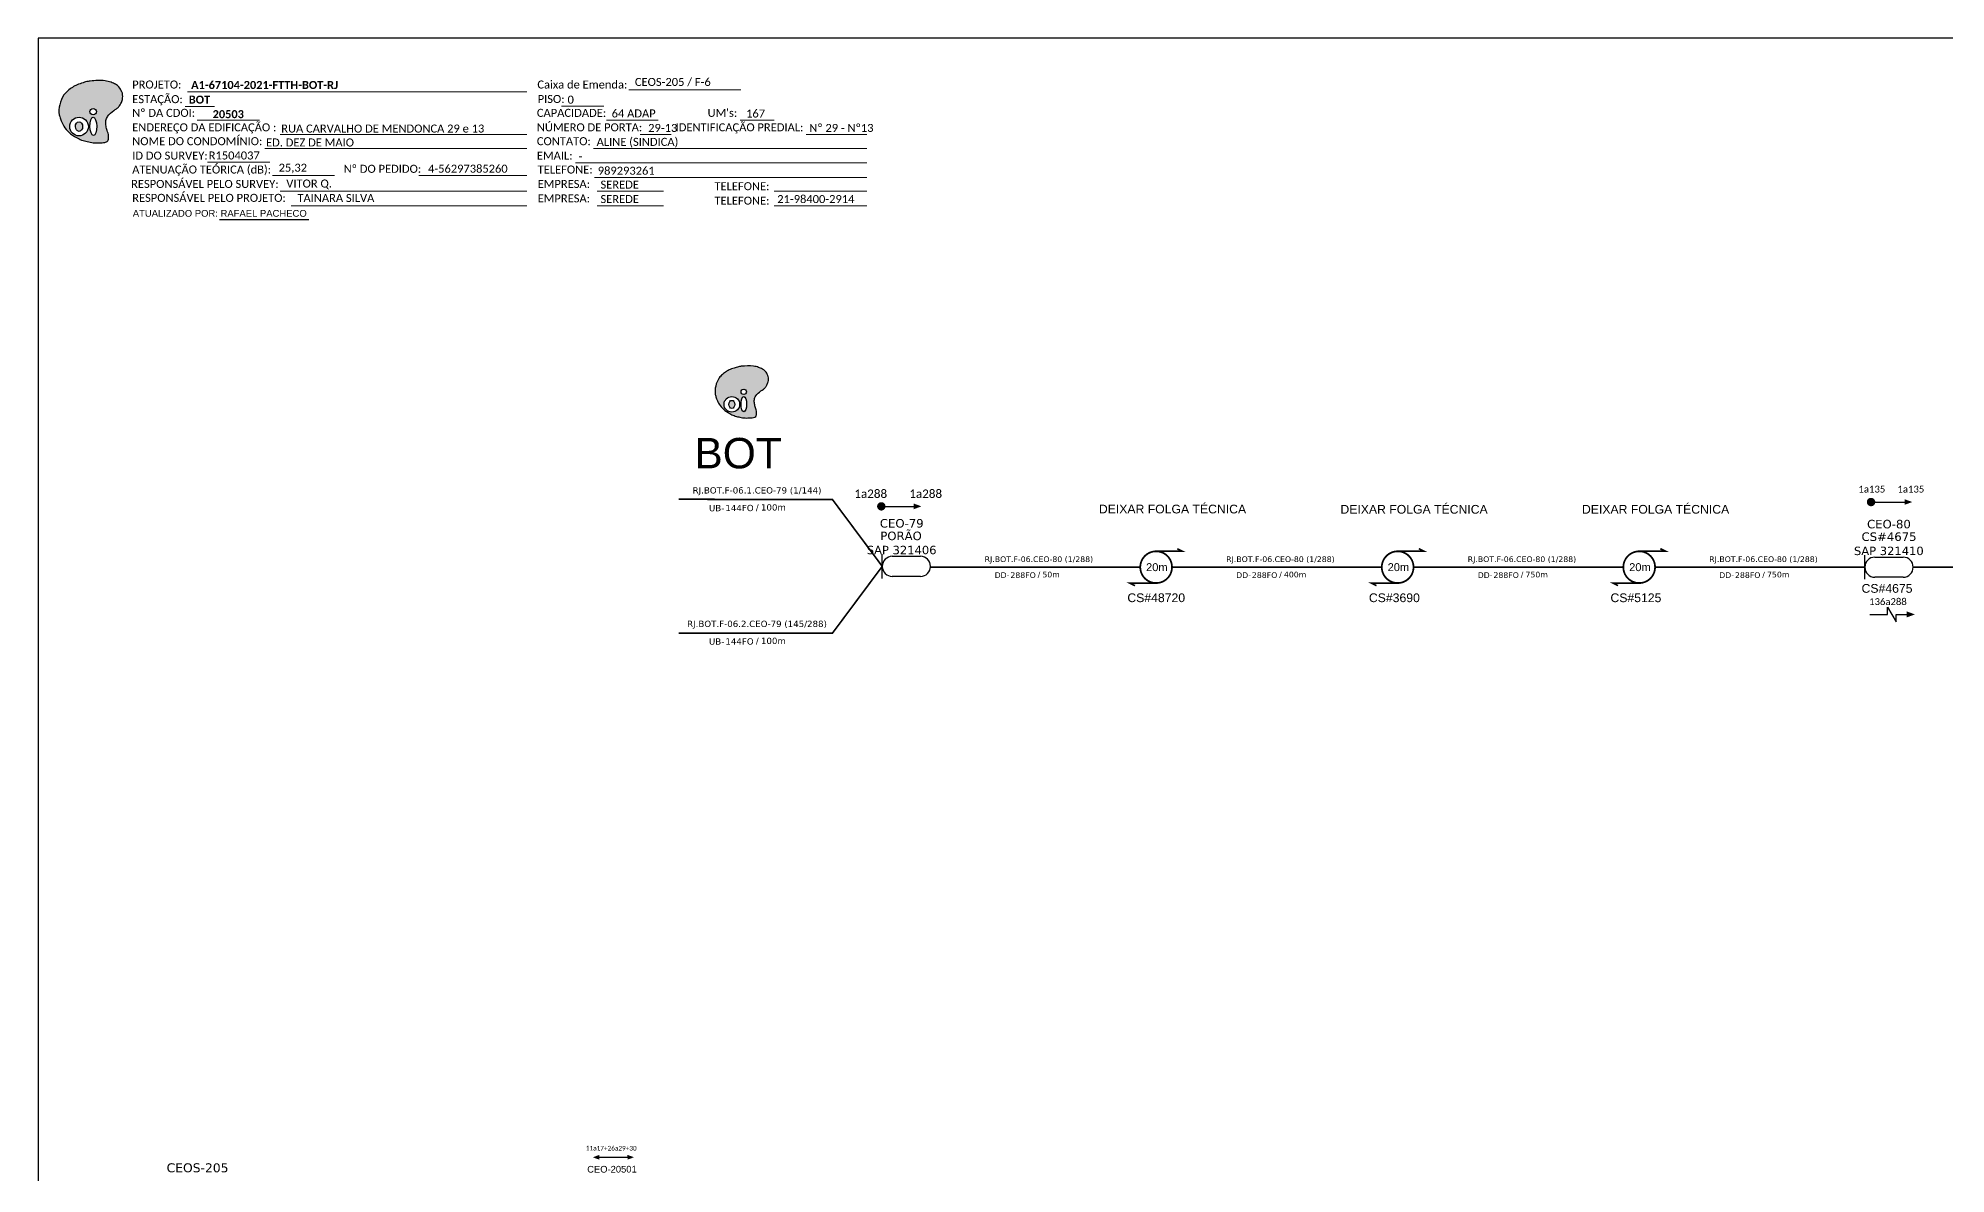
# Model space of a CAD drawing. Extents: x -89 to 2690, y 705 to 1299.
# Drawn here: x -89.3 to 338, y 1044.5 to 1299 of the extents above; entities that cross this region are included whole.
import ezdxf
from ezdxf.enums import TextEntityAlignment as Align

# ---------------------------------------------------------------- set-up
doc = ezdxf.new("R2010")
doc.units = 0
for name, color, linetype, lineweight in [("20.0-LEGENDA DOS CDO'S", 1, 'Continuous', 0), ('20.2-CDO_POSTE', 1, 'Continuous', 5), ('40.1-ETIQUETAS', 1, 'Continuous', 20)]:
    doc.layers.add(name, color=color, linetype=linetype, lineweight=lineweight)
for name, color, linetype in [('20.4-CEO', 1, 'Continuous'), ('20.4-CEOS', 1, 'Continuous'), ('20.5-CABO AÉREO', 1, 'Continuous'), ('CEO', 1, 'Continuous'), ('SETA', 7, 'Continuous')]:
    doc.layers.add(name, color=color, linetype=linetype)
doc.styles.add('ARIAL', font='arial.ttf')
doc.styles.add('siredit', font='verdana.ttf')
doc.styles.get("Standard").update_dxf_attribs({"font": 'arial.ttf'})
doc.styles.add('WMF-Calibri0', font='calibri.ttf')
doc.styles.add('WMF-Calibri1', font='calibrib.ttf')

# ---------------------------------------------------------------- blocks, each defined once
blk = doc.blocks.new('OI')
h = blk.add_hatch(color=40)
edge = h.paths.add_edge_path()
edge.add_spline(control_points=[(4.35, -0.67), (3.92, -0.99), (3.26, -1.5), (2.81, -2.59), (2.9, -3.5), (3.06, -4.27), (3.31, -4.85), (3.37, -5.39), (3.4, -5.88), (3.2, -6.4), (2.54, -6.61), (1.65, -6.63), (0.55, -6.67), (-0.56, -6.42), (-1.61, -6.14), (-2.77, -5.61), (-3.92, -4.77), (-4.89, -3.7), (-5.34, -2.65), (-5.6, -1.94), (-5.85, -0.96), (-5.71, 0.47), (-5.1, 2.02), (-4.14, 3.02), (-3.3, 3.61), (-2.37, 4.16), (-1.36, 4.44), (-0.56, 4.7), (0.79, 4.85), (2.24, 4.97), (3.79, 4.57), (4.67, 4.21), (5.44, 3.65), (5.76, 2.99), (6.03, 2.21), (6.01, 1.46), (5.72, 0.64), (5.31, 0.08), (4.88, -0.38), (4.51, -0.55), (4.35, -0.67)], knot_values=[0, 0, 0, 0, 1.60434, 2.417191, 3.427595, 4.282808, 4.776746, 5.304182, 5.888771, 6.258406, 6.858137, 7.79129, 8.986195, 10.124242, 11.187857, 12.242908, 13.953784, 15.414161, 16.515391, 17.349188, 17.675853, 19.552021, 21.515531, 22.568638, 23.63245, 24.621084, 25.782718, 26.745347, 27.142653, 29.870543, 31.004649, 31.921532, 32.709589, 33.801391, 34.042471, 35.192333, 35.971461, 36.628871, 37.254359, 37.836911, 37.836911, 37.836911, 37.836911], degree=3, periodic=0)
h.paths.add_polyline_path([(1.13, -0.87, -1), (-0.04, -0.87, -1)], flags=16)
edge = h.paths.add_edge_path(flags=16)
edge.add_ellipse((0.56, -3.59), major_axis=(-0.02, 1.71), ratio=0.361305, start_angle=0, end_angle=360)
h.paths.add_polyline_path([(-0.36, -3.62, -1), (-3.8, -3.62, -1)], flags=16)
edge = h.paths.add_edge_path(flags=0)
edge.add_ellipse((-2.08, -3.62), major_axis=(0, 0.885), ratio=0.758294, start_angle=0, end_angle=360)
at = {"color": 40}
for centre, radius in [((-2.08, -3.62), 1.72), ((0.54, -0.87), 0.587)]:
    blk.add_circle(centre, radius, dxfattribs=at)
blk.add_ellipse((-2.08, -3.62), major_axis=(0, 0.885), ratio=0.758294, start_param=-3.141592653589792, end_param=3.141592653589792, dxfattribs=at)
blk.add_ellipse((0.56, -3.59), major_axis=(-0.02, 1.71), ratio=0.361305, dxfattribs=at)
at = {"color": 40, "start_tangent": (-0.800898, -0.598801), "end_tangent": (-0.800898, -0.598801)}
blk.add_spline([(4.35, -0.67), (3.2, -1.78), (2.9, -2.54), (2.92, -3.55), (3.12, -4.38), (3.28, -4.85), (3.37, -5.37), (3.35, -5.95), (3.2, -6.29), (2.66, -6.55), (1.73, -6.63), (0.54, -6.62), (-0.58, -6.41), (-1.6, -6.11), (-2.56, -5.67), (-3.95, -4.67), (-4.89, -3.56), (-5.37, -2.56), (-5.64, -1.78), (-5.72, -1.46), (-5.63, 0.42), (-4.84, 2.22), (-4.13, 2.99), (-3.27, 3.62), (-2.4, 4.09), (-1.3, 4.47), (-0.37, 4.72), (0.02, 4.77), (2.75, 4.8), (3.85, 4.53), (4.69, 4.16), (5.31, 3.68), (5.85, 2.73), (5.93, 2.5), (5.94, 1.35), (5.67, 0.62), (5.29, 0.08), (4.84, -0.36), (4.35, -0.67)], degree=3, dxfattribs=at)
blk = doc.blocks.new('CARIMBO')
at = {"color": 7, "lineweight": 0}
for points in [[(35.66, -16.79), (111.64, -16.79)], [(134.48, -16.3), (159.61, -16.3)], [(35.15, -20.06), (41.7, -20.06)], [(119.43, -20.02), (128.92, -20.02)], [(37.81, -23.14), (51.75, -23.14)], [(129.48, -23.14), (141.1, -23.14)], [(159.42, -23.14), (167.09, -23.14)], [(52.97, -29.48), (111.64, -29.48)], [(56.38, -26.37), (111.64, -26.37)], [(126.6, -29.48), (187.83, -29.48)], [(137.07, -26.37), (144.01, -26.37)], [(174.24, -26.37), (187.8, -26.37)], [(40.13, -32.55), (54.07, -32.55)], [(122.56, -32.72), (187.83, -32.72)], [(54.67, -35.52), (68.61, -35.52)], [(126.84, -35.96), (187.83, -35.96)], [(56.38, -39.07), (111.64, -39.07)], [(58.87, -42.31), (111.64, -42.31)], [(127.45, -39.07), (142.25, -39.07)], [(127.45, -42.31), (142.25, -42.31)], [(167.06, -39.07), (187.83, -39.07)], [(167.06, -42.31), (187.83, -42.31)]]:
    blk.add_lwpolyline(points, dxfattribs=at)
at = {"color": 7, "xscale": 1.213923925163967, "yscale": 1.213923925163967, "zscale": 1.213923925163967, "rotation": 0.1532896023949059}
blk.add_blockref('OI', (13.86, -20.16), dxfattribs=at)
at = {"color": 7, "lineweight": 0, "style": 'WMF-Calibri0'}
for s, height, p in [('PROJETO:', 1.793, (23.26, -16.04)), ('ESTAÇÃO:', 1.793, (23.26, -19.32)), ('Caixa de Emenda:', 1.7927, (114.02, -16.04)), ('Nº DA CDOI:', 1.7927, (23.26, -22.39)), ('CAPACIDADE:', 1.7927, (113.91, -22.39)), ('PISO:', 1.793, (114.09, -19.28)), ("UM's:", 1.793, (152.15, -22.39)), ('ENDEREÇO DA EDIFICAÇÃO :', 1.7927, (23.26, -25.63)), ('NÚMERO DE PORTA:', 1.7927, (113.91, -25.63)), ('IDENTIFICAÇÃO PREDIAL:', 1.7927, (144.99, -25.63)), ('NOME DO CONDOMÍNIO:', 1.7927, (23.26, -28.74)), ('CONTATO:', 1.793, (113.91, -28.74)), ('ATENUAÇÃO TEÓRICA (dB):', 1.7927, (23.26, -35.09)), ('ID DO SURVEY:', 1.7927, (23.26, -31.97)), ('EMAIL:', 1.793, (113.91, -31.97)), ('TELEFONE:', 1.793, (114.09, -35.09)), ('RESPONSÁVEL PELO SURVEY:', 1.7927, (23.02, -38.32)), ('EMPRESA:', 1.793, (114.09, -38.32)), ('TELEFONE:', 1.793, (153.7, -38.83)), ('RESPONSÁVEL PELO PROJETO:', 1.7927, (23.26, -41.44)), ('EMPRESA:', 1.793, (114.09, -41.56)), ('TELEFONE:', 1.793, (153.7, -42.06))]:
    blk.add_text(s, height=height, dxfattribs=at).set_placement(p)
at = {"color": 7, "lineweight": 0, "flags": 8}
for tag, p, style in [('PROJ', (36.46, -16.13), 'WMF-Calibri1'), ('CEOS-XX', (135.87, -15.46), 'WMF-Calibri0'), ('EST', (35.94, -19.41), 'WMF-Calibri1'), ('PISO_PTR', (120.78, -19.42), 'WMF-Calibri0'), ('CAPAC.', (130.66, -22.52), 'WMF-Calibri0'), ("UC'S", (160.78, -22.54), 'WMF-Calibri0'), ('LOGRADOURO', (56.65, -25.91), 'WMF-Calibri0'), ('N°', (138.85, -25.77), 'WMF-Calibri0'), ('N°PREDIO', (174.94, -25.77), 'WMF-Calibri0'), ('NOME_DO_COND.', (53.23, -29.02), 'WMF-Calibri0'), ('NOME_DO_CONTATO', (127.3, -28.89), 'WMF-Calibri0'), ('_ID_', (40.39, -31.94), 'WMF-Calibri0'), ('O_POTEN', (56.06, -34.68), 'WMF-Calibri0'), ('EMAIL', (123.26, -32.12), 'WMF-Calibri0'), ('TELEFONE', (127.55, -35.36), 'WMF-Calibri0'), ('RES_SURVEY', (57.78, -38.23), 'WMF-Calibri0'), ('EMP_RESP_SURVEY', (128.16, -38.47), 'WMF-Calibri0'), ('CONT_RESP_SURVEY', (167.76, -38.47), 'WMF-Calibri0'), ('RES_PROJ', (60.27, -41.47), 'WMF-Calibri0'), ('EMP_RESP_PROJ', (128.16, -41.71), 'WMF-Calibri0'), ('CONT_RESP_PROJ', (167.76, -41.71), 'WMF-Calibri0')]:
    blk.add_attdef(tag, p, '', height=1.79, dxfattribs=dict(at, style=style))
at = {"color": 7, "lineweight": 0, "style": 'WMF-Calibri1', "flags": 8}
blk.add_attdef("N° CDO'S", text='', height=1.79, dxfattribs=at).set_placement((44.78, -22.68), align=Align.CENTER)
blk = doc.blocks.new('ETIQUETA_RS5F')
at = {"layer": '40.1-ETIQUETAS', "color": 0, "style": 'siredit'}
blk.add_text('/', height=1.5, dxfattribs=at).set_placement((1.58, -1.95), align=Align.MIDDLE_RIGHT)
for tag, p in [('ETIQUETA_R_PRIMARIA', (1.21, 4.1)), ('ETIQUETA_R_SECUNDARIA', (1.21, 2.1)), ('F_ATIVAS/F_MORTAS', (1.14, -4.24))]:
    blk.add_attdef(tag, text='', height=1.5, dxfattribs=at).set_placement(p, align=Align.MIDDLE_CENTER)
for tag, p in [('TIPO_CABO', (-6.58, -2.12)), ('CAP_CABO', (0.4, -2.09))]:
    blk.add_attdef(tag, text='', height=1.5, dxfattribs=at).set_placement(p, align=Align.MIDDLE_RIGHT)
blk.add_attdef('METROS', text='', height=1.5, dxfattribs=at).set_placement((2.14, -1.95), align=Align.MIDDLE_LEFT)
for tag, p in [('FUSÃO_1', (0.85, -8.39)), ('FUSÃO_2', (0.85, -10.6)), ('FUSÃO_3', (0.85, -12.93)), ('FUSÃO_4', (0.85, -15.14)), ('FUSÃO_5', (0.85, -17.16))]:
    blk.add_attdef(tag, text='', height=1.5, dxfattribs=at).set_placement(p, align=Align.CENTER)
blk = doc.blocks.new('CDOE-TEXTO PADRÃO')
at = {"layer": "20.0-LEGENDA DOS CDO'S", "color": 0, "style": 'ARIAL'}
for tag, p in [('CDO_N', (0.49, 7.39)), ('CORDOALHA', (0.5, 4.33)), ('SAP', (0.51, 1.67)), ('SPLITER_1', (0.59, -0.91)), ('SPLITER_2', (0.6, -3.55)), ('(XX-XX_F)S', (0.54, -8.29)), ('(XX-XX_L)S', (0.55, -10.83)), ('UMS', (0.55, -13.15))]:
    blk.add_attdef(tag, p, '', height=1.7, rotation=0.118, dxfattribs=at)
blk.add_attdef('FIBRAS_UTILIZADAS', text='', height=1.7, rotation=0.118, dxfattribs=at).set_placement((19.77, 7.43), align=Align.CENTER)

msp = doc.modelspace()

# ---------------------------------------------------------------- linework, layer by layer
for points in [[(-89.32, 705.02), (749.25, 705.02), (749.25, 1299.02), (-89.32, 1299.02), (-89.32, 705.02)], [(-48.67, 1258.4), (-28.65, 1258.4)]]:
    msp.add_lwpolyline(points)
at = {"color": 7, "lineweight": 0}
msp.add_lwpolyline([(-4.01, 1268.26), (20.14, 1268.26)], dxfattribs=at)
at = {"color": 0}
for points, const_width in [([(99.09, 1194.08, 1), (100.03, 1194.08, 1)], 0.94), ([(320.81, 1195.05, 1), (321.75, 1195.06, 1)], 0.94), ([(161.13, 1184.01, 1.000012), (161.12, 1176.9, 0.999978)], 0.395), ([(215.23, 1184.01, 1.000012), (215.23, 1176.9, 0.999978)], 0.395), ([(269.34, 1184.01, 1.000012), (269.34, 1176.9, 0.999978)], 0.395)]:
    msp.add_lwpolyline(points, format="xyb", close=True, dxfattribs=dict(at, const_width=const_width))
for points in [[(321.28, 1195.06), (328.79, 1195.06)], [(324.94, 1169.85), (324.94, 1171.52), (326.93, 1168.19), (326.93, 1169.85)]]:
    msp.add_lwpolyline(points, dxfattribs=at)
at = {"color": 0, "const_width": 0.37}
for points in [[(161.12, 1184.01), (167.05, 1184.01), (165.86, 1184.6)], [(215.23, 1184.01), (221.15, 1184.01), (219.97, 1184.6)], [(269.34, 1184.01), (275.26, 1184.01), (274.08, 1184.6)], [(161.12, 1176.9), (155.2, 1176.9), (156.39, 1176.31)], [(215.23, 1176.9), (209.31, 1176.9), (210.5, 1176.31)], [(269.34, 1176.9), (263.42, 1176.9), (264.6, 1176.31)]]:
    msp.add_lwpolyline(points, dxfattribs=at)
at = {"color": 7}
msp.add_lwpolyline([(36.38, 1048.2), (42.71, 1048.2)], dxfattribs=at)
at = {"layer": '20.4-CEO', "color": 0}
for p, q in [((102.02, 1182.89), (108.33, 1182.89)), ((108.33, 1178.39), (102.02, 1178.39))]:
    msp.add_line(p, q, dxfattribs=at)
at = {"layer": '20.4-CEO', "color": 0, "const_width": 0.376}
for points in [[(54.18, 1195.67), (88.61, 1195.62), (99.77, 1180.64)], [(54.18, 1165.68), (88.61, 1165.66), (99.77, 1180.64)]]:
    msp.add_lwpolyline(points, dxfattribs=at)
at = {"layer": '20.4-CEO', "color": 0}
msp.add_lwpolyline([(99.77, 1177.93), (99.77, 1183.35)], dxfattribs=at)
for centre, start, end in [((102.02, 1180.64), 90, 270), ((108.33, 1180.64), 270, 90)]:
    msp.add_arc(centre, 2.25, start, end, dxfattribs=at)
at = {"layer": '20.4-CEOS', "color": 0}
for p, q in [((322.14, 1182.7), (328.46, 1182.7)), ((328.46, 1178.2), (322.14, 1178.2))]:
    msp.add_line(p, q, dxfattribs=at)
msp.add_lwpolyline([(319.9, 1177.74), (319.9, 1183.17)], dxfattribs=at)
for centre, start, end in [((322.14, 1180.45), 90, 270), ((328.46, 1180.45), 270, 90)]:
    msp.add_arc(centre, 2.25, start, end, dxfattribs=at)
at = {"layer": '20.5-CABO AÉREO', "color": 0, "ltscale": 8, "const_width": 0.376}
for points in [[(110.57, 1180.45), (157.57, 1180.45)], [(164.68, 1180.45), (211.68, 1180.45)], [(218.79, 1180.45), (265.79, 1180.45)], [(272.89, 1180.45), (319.9, 1180.45)], [(330.71, 1180.45), (377.71, 1180.45)]]:
    msp.add_lwpolyline(points, dxfattribs=at)
at = {"layer": 'SETA', "color": 0}
for points in [[(99.56, 1194.08), (107.74, 1194.08)], [(321.04, 1169.85), (324.94, 1169.85)], [(326.93, 1169.85), (329.93, 1169.85)]]:
    msp.add_lwpolyline(points, dxfattribs=at)
for points in [[(106.84, 1194.71), (108.56, 1194.09), (106.84, 1193.45)], [(328.78, 1195.68), (330.51, 1195.06), (328.79, 1194.43)], [(329.22, 1170.56), (331.11, 1169.87), (329.22, 1169.18)]]:
    msp.add_solid(points, dxfattribs=at)
at = {"layer": 'SETA', "color": 7}
for points in [[(36.38, 1047.67), (34.92, 1048.19), (36.37, 1048.73)], [(42.7, 1048.73), (44.16, 1048.21), (42.71, 1047.67)]]:
    msp.add_solid(points, dxfattribs=at)

# ---------------------------------------------------------------- block references
ref = msp.add_blockref('CARIMBO', (-91.51, 1303.77))
ref.add_attrib('PROJ', 'A1-67104-2021-FTTH-BOT-RJ', (-55.05, 1287.63), dxfattribs={"color": 7, "lineweight": 0, "height": 1.7927, "style": 'WMF-Calibri1'})
ref.add_attrib('EST', 'BOT', (-55.57, 1284.35), dxfattribs={"color": 7, "lineweight": 0, "height": 1.793, "style": 'WMF-Calibri1'})
ref.add_attrib("N° CDO'S", '20503', dxfattribs={"color": 7, "lineweight": 0, "height": 1.793, "style": 'WMF-Calibri1'}).set_placement((-46.73, 1281.09), align=Align.CENTER)
ref.add_attrib('LOGRADOURO', 'RUA CARVALHO DE MENDONCA 29 e 13', (-34.86, 1277.86), dxfattribs={"color": 7, "lineweight": 0, "height": 1.7927, "style": 'WMF-Calibri0'})
ref.add_attrib('NOME_DO_COND.', 'ED. DEZ DE MAIO', (-38.28, 1274.74), dxfattribs={"color": 7, "lineweight": 0, "height": 1.7927, "style": 'WMF-Calibri0'})
ref.add_attrib('_ID_', 'R1504037', (-51.11, 1271.83), dxfattribs={"color": 7, "lineweight": 0, "height": 1.793, "style": 'WMF-Calibri0'})
ref.add_attrib('O_POTEN', '25,32', (-35.45, 1269.09), dxfattribs={"color": 7, "lineweight": 0, "height": 1.793, "style": 'WMF-Calibri0'})
ref.add_attrib('RES_SURVEY', 'VITOR Q.', (-33.73, 1265.54), dxfattribs={"color": 7, "lineweight": 0, "height": 1.793, "style": 'WMF-Calibri0'})
ref.add_attrib('RES_PROJ', 'TAINARA SILVA', (-31.24, 1262.3), dxfattribs={"color": 7, "lineweight": 0, "height": 1.7927, "style": 'WMF-Calibri0'})
ref.add_attrib('CEOS-XX', 'CEOS-205 / F-6', (44.36, 1288.31), dxfattribs={"color": 7, "lineweight": 0, "height": 1.7927, "style": 'WMF-Calibri0'})
ref.add_attrib('CAPAC.', '64 ADAP', (39.15, 1281.25), dxfattribs={"color": 7, "lineweight": 0, "height": 1.793, "style": 'WMF-Calibri0'})
ref.add_attrib("UC'S", '167', (69.27, 1281.23), dxfattribs={"color": 7, "lineweight": 0, "height": 1.793, "style": 'WMF-Calibri0'})
ref.add_attrib('PISO_PTR', '0', (29.28, 1284.34), dxfattribs={"color": 7, "lineweight": 0, "height": 1.79, "style": 'WMF-Calibri0'})
ref.add_attrib('N°', '29-13', (47.34, 1278), dxfattribs={"color": 7, "lineweight": 0, "height": 1.793, "style": 'WMF-Calibri0'})
ref.add_attrib('N°PREDIO', 'Nº 29 - Nº13', (83.43, 1278), dxfattribs={"color": 7, "lineweight": 0, "height": 1.7927, "style": 'WMF-Calibri0'})
ref.add_attrib('NOME_DO_CONTATO', 'ALINE (SINDICA)', (35.79, 1274.88), dxfattribs={"color": 7, "lineweight": 0, "height": 1.7927, "style": 'WMF-Calibri0'})
ref.add_attrib('EMAIL', '-', (31.75, 1271.65), dxfattribs={"color": 7, "lineweight": 0, "height": 1.79, "style": 'WMF-Calibri0'})
ref.add_attrib('TELEFONE', '989293261', (36.04, 1268.41), dxfattribs={"color": 7, "lineweight": 0, "height": 1.793, "style": 'WMF-Calibri0'})
ref.add_attrib('EMP_RESP_SURVEY', 'SEREDE', (36.65, 1265.3), dxfattribs={"color": 7, "lineweight": 0, "height": 1.793, "style": 'WMF-Calibri0'})
ref.add_attrib('EMP_RESP_PROJ', 'SEREDE', (36.65, 1262.06), dxfattribs={"color": 7, "lineweight": 0, "height": 1.793, "style": 'WMF-Calibri0'})
ref.add_attrib('CONT_RESP_PROJ', '21-98400-2914', (76.25, 1262.06), dxfattribs={"color": 7, "lineweight": 0, "height": 1.7927, "style": 'WMF-Calibri0'})
at = {"color": 7, "xscale": 1.015507527184571, "yscale": 1.015507511971076, "zscale": 1.015507517531146, "rotation": 0.1532885625447553}
msp.add_blockref('OI', (68.18, 1220.63), dxfattribs=at)
at = {"layer": '20.2-CDO_POSTE', "color": 0}
ref = msp.add_blockref('CDOE-TEXTO PADRÃO', (33.58, 1040.33), dxfattribs=dict(at, xscale=0.8839559046518258, yscale=0.8839559046518258, zscale=0.8839559046518258))
ref.add_attrib('CDO_N', 'CEO-20501', (33.68, 1044.76), dxfattribs={"layer": "20.0-LEGENDA DOS CDO'S", "color": 0, "height": 1.503, "rotation": 0.118, "style": 'ARIAL'})
at = {"layer": '40.1-ETIQUETAS', "color": 0}
ref = msp.add_blockref('ETIQUETA_RS5F', (70.61, 1195.69), dxfattribs=dict(at, xscale=0.940024686234601, yscale=0.940024686234601, zscale=0.940024686234601))
ref.add_attrib('ETIQUETA_R_SECUNDARIA', 'RJ.BOT.F-06.1.CEO-79 (1/144)', dxfattribs={"color": 0, "height": 1.41, "style": 'siredit'}).set_placement((71.72, 1197.67), align=Align.MIDDLE_CENTER)
ref.add_attrib('TIPO_CABO', 'UB-', dxfattribs={"color": 0, "height": 1.41, "style": 'siredit'}).set_placement((64.39, 1193.7), align=Align.MIDDLE_RIGHT)
ref.add_attrib('CAP_CABO', '144FO', dxfattribs={"color": 0, "height": 1.41, "style": 'siredit'}).set_placement((70.96, 1193.72), align=Align.MIDDLE_RIGHT)
ref.add_attrib('METROS', '100m', dxfattribs={"color": 0, "height": 1.41, "style": 'siredit'}).set_placement((72.6, 1193.86), align=Align.MIDDLE_LEFT)
ref = msp.add_blockref('ETIQUETA_RS5F', (133.83, 1180.46), dxfattribs=dict(at, xscale=0.8460222176111463, yscale=0.8460222176111463, zscale=0.8460222176111463))
ref.add_attrib('ETIQUETA_R_SECUNDARIA', 'RJ.BOT.F-06.CEO-80 (1/288)', dxfattribs={"color": 0, "height": 1.269, "style": 'siredit'}).set_placement((134.86, 1182.24), align=Align.MIDDLE_CENTER)
ref.add_attrib('TIPO_CABO', 'DD-', dxfattribs={"color": 0, "height": 1.269, "style": 'siredit'}).set_placement((128.26, 1178.67), align=Align.MIDDLE_RIGHT)
ref.add_attrib('CAP_CABO', '288FO', dxfattribs={"color": 0, "height": 1.269, "style": 'siredit'}).set_placement((134.17, 1178.68), align=Align.MIDDLE_RIGHT)
ref.add_attrib('METROS', '50m', dxfattribs={"color": 0, "height": 1.269, "style": 'siredit'}).set_placement((135.64, 1178.8), align=Align.MIDDLE_LEFT)
ref = msp.add_blockref('ETIQUETA_RS5F', (187.94, 1180.45), dxfattribs=dict(at, xscale=0.8460222176111463, yscale=0.8460222176111463, zscale=0.8460222176111463))
ref.add_attrib('ETIQUETA_R_SECUNDARIA', 'RJ.BOT.F-06.CEO-80 (1/288)', dxfattribs={"color": 0, "height": 1.269, "style": 'siredit'}).set_placement((188.97, 1182.24), align=Align.MIDDLE_CENTER)
ref.add_attrib('TIPO_CABO', 'DD-', dxfattribs={"color": 0, "height": 1.269, "style": 'siredit'}).set_placement((182.37, 1178.67), align=Align.MIDDLE_RIGHT)
ref.add_attrib('CAP_CABO', '288FO', dxfattribs={"color": 0, "height": 1.269, "style": 'siredit'}).set_placement((188.27, 1178.68), align=Align.MIDDLE_RIGHT)
ref.add_attrib('METROS', '400m', dxfattribs={"color": 0, "height": 1.269, "style": 'siredit'}).set_placement((189.75, 1178.8), align=Align.MIDDLE_LEFT)
ref = msp.add_blockref('ETIQUETA_RS5F', (242.05, 1180.45), dxfattribs=dict(at, xscale=0.8460222176111463, yscale=0.8460222176111463, zscale=0.8460222176111463))
ref.add_attrib('ETIQUETA_R_SECUNDARIA', 'RJ.BOT.F-06.CEO-80 (1/288)', dxfattribs={"color": 0, "height": 1.269, "style": 'siredit'}).set_placement((243.07, 1182.24), align=Align.MIDDLE_CENTER)
ref.add_attrib('TIPO_CABO', 'DD-', dxfattribs={"color": 0, "height": 1.269, "style": 'siredit'}).set_placement((236.48, 1178.67), align=Align.MIDDLE_RIGHT)
ref.add_attrib('CAP_CABO', '288FO', dxfattribs={"color": 0, "height": 1.269, "style": 'siredit'}).set_placement((242.38, 1178.68), align=Align.MIDDLE_RIGHT)
ref.add_attrib('METROS', '750m', dxfattribs={"color": 0, "height": 1.269, "style": 'siredit'}).set_placement((243.86, 1178.8), align=Align.MIDDLE_LEFT)
ref = msp.add_blockref('ETIQUETA_RS5F', (296.15, 1180.45), dxfattribs=dict(at, xscale=0.8460222176111463, yscale=0.8460222176111463, zscale=0.8460222176111463))
ref.add_attrib('ETIQUETA_R_SECUNDARIA', 'RJ.BOT.F-06.CEO-80 (1/288)', dxfattribs={"color": 0, "height": 1.269, "style": 'siredit'}).set_placement((297.18, 1182.24), align=Align.MIDDLE_CENTER)
ref.add_attrib('TIPO_CABO', 'DD-', dxfattribs={"color": 0, "height": 1.269, "style": 'siredit'}).set_placement((290.58, 1178.67), align=Align.MIDDLE_RIGHT)
ref.add_attrib('CAP_CABO', '288FO', dxfattribs={"color": 0, "height": 1.269, "style": 'siredit'}).set_placement((296.49, 1178.68), align=Align.MIDDLE_RIGHT)
ref.add_attrib('METROS', '750m', dxfattribs={"color": 0, "height": 1.269, "style": 'siredit'}).set_placement((297.97, 1178.8), align=Align.MIDDLE_LEFT)
ref = msp.add_blockref('ETIQUETA_RS5F', (70.61, 1165.77), dxfattribs=dict(at, xscale=0.940024686234601, yscale=0.940024686234601, zscale=0.940024686234601))
ref.add_attrib('ETIQUETA_R_SECUNDARIA', 'RJ.BOT.F-06.2.CEO-79 (145/288)', dxfattribs={"color": 0, "height": 1.41, "style": 'siredit'}).set_placement((71.72, 1167.75), align=Align.MIDDLE_CENTER)
ref.add_attrib('TIPO_CABO', 'UB-', dxfattribs={"color": 0, "height": 1.41, "style": 'siredit'}).set_placement((64.39, 1163.79), align=Align.MIDDLE_RIGHT)
ref.add_attrib('CAP_CABO', '144FO', dxfattribs={"color": 0, "height": 1.41, "style": 'siredit'}).set_placement((70.96, 1163.81), align=Align.MIDDLE_RIGHT)
ref.add_attrib('METROS', '100m', dxfattribs={"color": 0, "height": 1.41, "style": 'siredit'}).set_placement((72.6, 1163.94), align=Align.MIDDLE_LEFT)

# ---------------------------------------------------------------- texts
at = {"color": 7, "lineweight": 0, "style": 'WMF-Calibri0'}
msp.add_text('Nº DO PEDIDO:', height=1.7927, dxfattribs=at).set_placement((-20.88, 1268.84))
at = {"style": 'ARIAL'}
msp.add_text('ATUALIZADO POR: RAFAEL PACHECO', height=1.5167, rotation=359.9867, dxfattribs=at).set_placement((-68.12, 1259))
at = {"color": 0, "style": 'ARIAL'}
msp.add_text('BOT', height=6.822, dxfattribs=at).set_placement((57.69, 1202.6))
for s, height, p in [('DEIXAR FOLGA TÉCNICA', 1.9585, (148.3, 1192.51)), ('DEIXAR FOLGA TÉCNICA', 1.9585, (202.41, 1192.45)), ('DEIXAR FOLGA TÉCNICA', 1.9585, (256.52, 1192.45)), ('CS#4675', 1.959, (319.15, 1174.72)), ('CS#48720', 1.959, (154.68, 1172.62)), ('CS#3690', 1.959, (208.79, 1172.62)), ('CS#5125', 1.959, (262.9, 1172.62))]:
    msp.add_text(s, height=height, rotation=359.9867, dxfattribs=at).set_placement(p)
at = {"color": 0}
for p in [(158.87, 1179.57), (212.98, 1179.57), (267.09, 1179.57)]:
    msp.add_text('20m', height=1.777, dxfattribs=at).set_placement(p)
at = {"color": 0, "char_height": 1.88, "width": 138.7887, "attachment_point": 5, "rotation": 359.9166}
for insert in [(97.19, 1196.91), (109.5, 1196.91)]:
    msp.add_mtext('{\\fCalibri|b0|i0|c0|p34;\\C256;1a288}', dxfattribs=dict(at, insert=insert))
at = {"color": 5, "insert": (39.06, 1050.23), "char_height": 1.04, "width": 76.7747, "attachment_point": 5, "rotation": 359.9166}
msp.add_mtext('\\C256;\\fCalibri|b0|i0|c0|p34;11a17+26a29+30', dxfattribs=at)
at = {"color": 7, "lineweight": 0, "style": 'WMF-Calibri0', "flags": 8}
msp.add_attdef('4-56297385260', (-1.97, 1268.87), '', height=1.79, dxfattribs=at)
at = {"layer": '20.4-CEO', "color": 0, "style": 'siredit'}
for s, height, p in [('CEO-79', 1.906, (104.14, 1190.29)), ('PORÃO', 1.906, (103.98, 1187.47)), ('          SAP 321406', 1.88, (100.02, 1184.3))]:
    msp.add_text(s, height=height, dxfattribs=at).set_placement(p, align=Align.MIDDLE_CENTER)
at = {"layer": '20.4-CEOS', "color": 0, "style": 'siredit'}
for s, height, p in [('CS#4675', 1.906, (325.31, 1187.29)), ('SAP 321410', 1.88, (325.26, 1184.11))]:
    msp.add_text(s, height=height, dxfattribs=at).set_placement(p, align=Align.MIDDLE_CENTER)
at = {"layer": '20.4-CEOS', "color": 7, "style": 'siredit'}
msp.add_text('CEOS-205', height=2.012, dxfattribs=at).set_placement((-53.61, 1046.85), align=Align.TOP_CENTER)
at = {"layer": '40.1-ETIQUETAS', "color": 0, "char_height": 1.535, "width": 26.2217, "attachment_point": 5, "style": 'ARIAL'}
for s, insert in [('{\\fCalibri|b0|i0|c0|p34;1a135}', (321.46, 1197.94)), ('{\\fCalibri|b0|i0|c0|p34;1a135}', (330.2, 1197.94)), ('{\\fCalibri|b0|i0|c0|p34;136a288}', (325.06, 1172.72))]:
    msp.add_mtext(s, dxfattribs=dict(at, insert=insert))
at = {"layer": 'CEO', "color": 0, "style": 'siredit'}
msp.add_text('CEO-80', height=1.906, dxfattribs=at).set_placement((325.28, 1190.11), align=Align.MIDDLE_CENTER)

doc.saveas('drawing.dxf')
